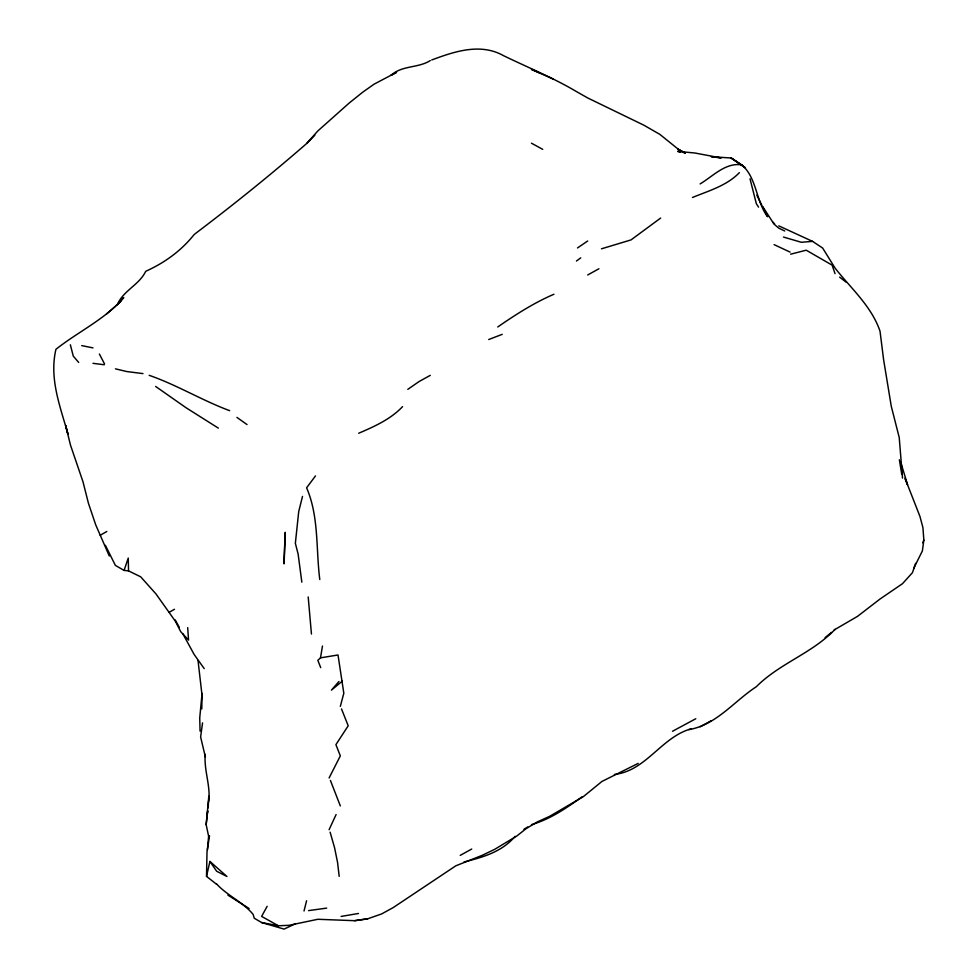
<?xml version="1.0" encoding="UTF-8"?>
<svg xmlns="http://www.w3.org/2000/svg" width="978" height="978" viewBox="0 0 978 978"><rect width="100%" height="100%" fill="white"/><g stroke="black" fill="none" stroke-linecap="round" stroke-linejoin="round"><path stroke-width="1.47" d="M201.786 708.94L202.067 693.341L199.732 717.962L200.062 731.141M205.233 754.319C203.852 770.151 210.539 785.077 208.815 801.104M207.409 849.906L208.62 836.227L206.162 824.662L208.815 796.226M216.651 884.32L206.517 876.386L207.006 851.985L209.524 835.701M208.131 807.877L208.571 800.958M207.507 813.329L207.703 810.786L206.162 824.662M202.544 722.889L200.624 736.984L205.404 757.094M904.956 478.132L919.943 516.433L922.939 527.68L923.843 540.137L922.364 550.944L913.745 568.267M320.711 667.644L317.838 660.309L320.491 657.852L322.483 646.018M206.517 876.386L209.915 861.435L226.933 876.484L216.651 871.251L209.915 861.435M302.508 496.396L298.718 511.567L295.356 543.316L298.119 554.049L301.835 582.167M304.024 910.97L306.591 900.738M340.332 706.373L343.816 693.255L338.009 654.979L320.491 657.852M915.665 563.304L912.437 572.692L902.511 583.67L880.017 599.025L857.535 616.348L834.258 629.905L835.041 629.367C812.143 653.377 779.637 663.28 756.336 686.703C733.916 701.336 716.507 724.82 688.879 729.649M105.379 545.296L115.38 565.394L124.072 570.418L128.252 558.059L128.534 570.871L140.698 576.824L156.003 593.964L175.6 621.592L180.698 631.641L188.546 640.089L187.69 627.595M922.694 542.802L923.843 540.137M329.085 829.711L336.09 814.564M329.085 777.987L340.332 755.884L335.906 744.649L348.205 725.786L341.505 708.928M267.153 906.3L261.627 916.398L278.388 925.775L289.048 925.322L317.838 919.283L354.659 920.689L367.704 918.807L381.701 913.904L393.229 907.572L455.821 865.811L482.447 855.224L494.709 849.32L516.739 836.068L526.225 828.562L537.252 821.948L549.819 816.227L583.353 796.63L601.983 781.422L638.206 763.39M121.125 300.711L117.311 304.708C123.289 290.454 139.243 284.977 145.71 271.309C164.72 262.703 181.064 250.93 194.157 234.537M315.478 475.919L306.591 487.814C319.024 516.36 315.894 549.037 319.782 579.538M338.95 681.495L331.432 690.126L342.324 681.128M194.854 233.974C233.192 204.977 270.405 175.062 306.652 143.522L317.838 130.942L349.097 103.118L362.814 92.115L374.061 84.181L396.542 72.348L390.968 75.367C402.105 65.135 418.009 68.326 430.271 60.587M117.311 304.708L123.741 297.581C104.866 319.537 78.106 331.664 55.929 349.317C49.071 378.706 60.196 406.396 67.959 434.146L65.636 425.43L70.477 445.088L82.996 481.787L88.399 503.157L95.734 524.893L109.304 556.005M306.847 143.35L314.818 135.257M515.113 836.337C502.117 851.789 482.839 857.327 464 861.973M739.38 172.654C726.837 185.71 708.757 190.771 692.461 197.495M402.569 406.628C390.528 419.342 374.501 426.445 358.706 433.242M106.81 313.767L115.832 306.004M825.114 637.607L831.471 632.424M582.069 796.85C566.494 808.036 550.088 819.344 531.47 824.637M497.741 326.982C515.504 314.671 534.11 302.74 553.951 294.244M576.445 261.028L580.749 257.85M660.639 218.07L631.006 239.916L601.458 248.815M407.789 389.378L419.036 381.567L430.271 375.356M700.126 183.925C713.023 176.211 725.456 162.336 741.801 164.866C756.874 177.776 755.798 201.04 767.583 216.713L762.449 206.529M577.497 247.96L587.68 241.004M523.976 829.295L527.717 826.972M100.208 535.296L106.81 531.482M169.341 612.228L174.451 609.282M672.509 731.263L695.786 718.732M587.68 274.989L598.927 268.754M460.235 855.371L471.714 849.026M700.126 726.825L711.361 720.652M295.356 923.77L284.109 929.1L261.627 922.535L254.256 918.22L253.131 914.393C242.813 901.948 227.238 895.677 216.358 883.696M690.896 728.891C661.201 737.314 646.03 771.019 614.392 774.454M488.719 339.525L502.227 334.342M431.75 59.964C454.501 51.467 480.565 42.677 503.609 55.709C528.01 67.531 553.279 77.812 576.629 91.675L587.79 97.996L643.903 125.208L659.783 134.328L678.573 149.451L684.869 153.02M261.627 922.535L278.388 925.775M790.652 254.182L806.227 250.197L832.107 265.136L835.041 273.632M341.126 916.435L358.486 913.476M354.659 920.689L367.704 918.807M308.547 910.616L326.689 908.11M124.072 570.418L128.534 570.871M92.971 363.327L104.206 364.757M142.984 373.608L126.7 371.542L115.453 368.84M81.724 345.601L92.971 347.887M783.464 237.055L801.312 242.275L812.559 241.383L822.632 248.033L835.041 268.045C850.921 288.424 871.312 305.894 880.017 331.151L883.623 359.794L891.264 406.249L899.222 437.508L902.511 478.083M680.443 152.275L677.632 151.358L694.893 153.008L721.202 157.971L711.361 156.688L731.189 158.02L745.089 167.593L731.189 158.02L741.801 164.866M149.182 375.32C176.932 384.941 202.14 400.467 229.671 410.674M778.83 225.869L812.559 241.383M540.479 73.374L531.47 69.377L553.145 79.047M774.111 244.634L790.065 252.092M784.711 230.979L778.83 228.18L774.063 224.145L762.632 206.505M685.126 153.02L677.632 149.011L685.003 153.13M531.47 143.204L542.717 149.353M249.133 908.538L227.886 895.102M218.351 428.132L186.126 407.789L155.636 386.444M236.933 417.41L247.018 424.562M839.65 277.153L846.288 282.287M772.596 221.982L774.6 223.828M78.68 362.447L73.264 356.102L70.367 344.794M182.91 633.878L194.157 654.49L204.206 668.61M758.549 207.128L756.336 203.681L750.016 178.791M175.172 619.93L179.377 627.46M99.377 354.012L104.573 363.999M756.813 195.16L761.813 205.246M330.417 780.432L340.332 805.933M905.286 479.244L907.523 484.648L900.836 462.545M330.124 832.192L334.574 847.743L337.569 862.462L339.183 876.374M899.369 459.77L901.704 474.098M202.238 697.094L198.033 660.578M311.444 634.05L308.204 596.971M284.121 558.951L284.109 563.878L285.234 532.325L284.121 558.939"/></g></svg>
